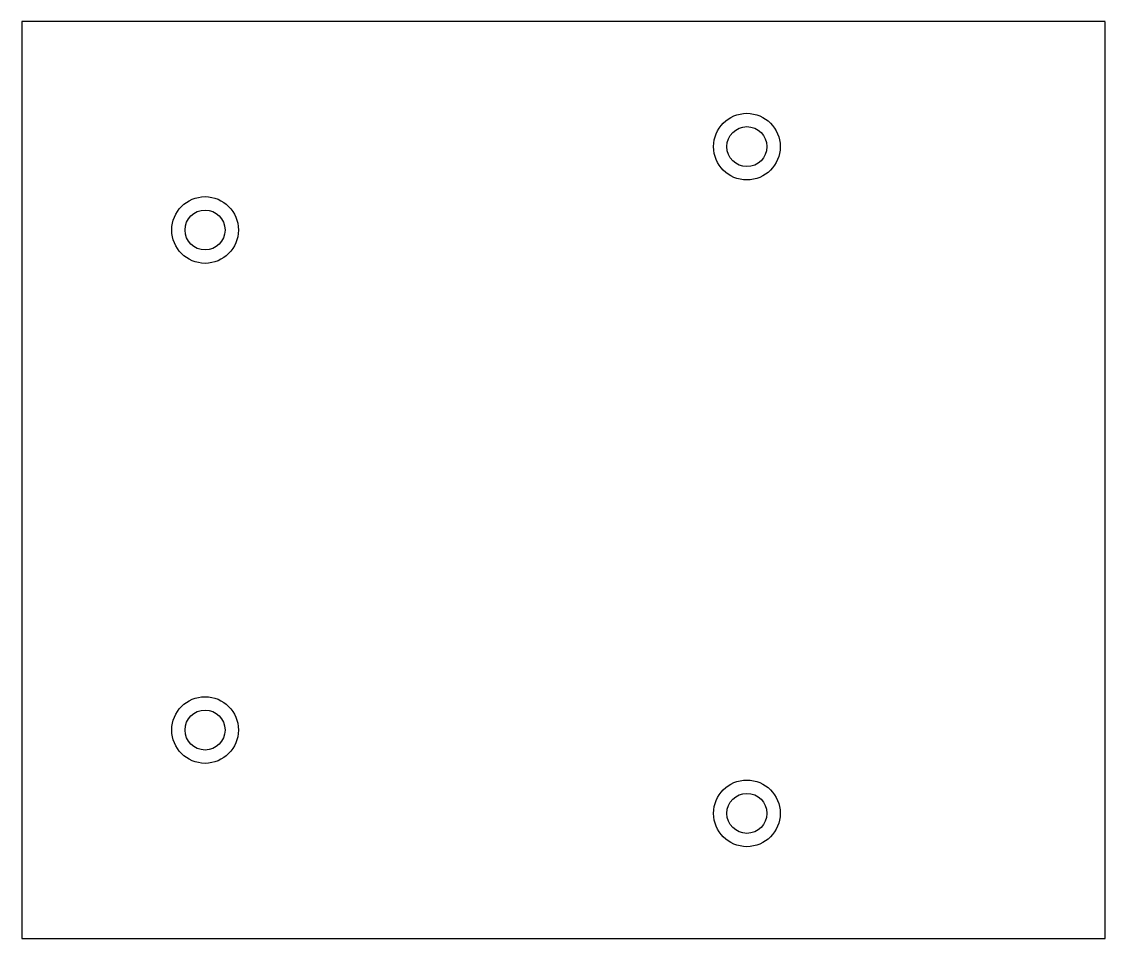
# Model space of a CAD drawing. Header units: millimetres. Extents: x -65 to 65, y -55 to 55.
import ezdxf

# ---------------------------------------------------------------- set-up
doc = ezdxf.new("R2010")
doc.units = ezdxf.units.MM

msp = doc.modelspace()

# ---------------------------------------------------------------- linework, layer by layer
at = {"color": 7, "linetype": 'Continuous', "lineweight": 25}
for p, q in [((-65, 55), (-65, -55)), ((65, 55), (-65, 55)), ((65, -55), (65, 55)), ((-65, -55), (65, -55))]:
    msp.add_line(p, q, dxfattribs=at)
for centre, radius in [((22, 40), 4), ((22, 40), 2.4), ((-43, 30), 4), ((-43, 30), 2.4), ((-43, -30), 4), ((-43, -30), 2.4), ((22, -40), 4), ((22, -40), 2.4)]:
    msp.add_circle(centre, radius, dxfattribs=at)

doc.saveas('drawing.dxf')
